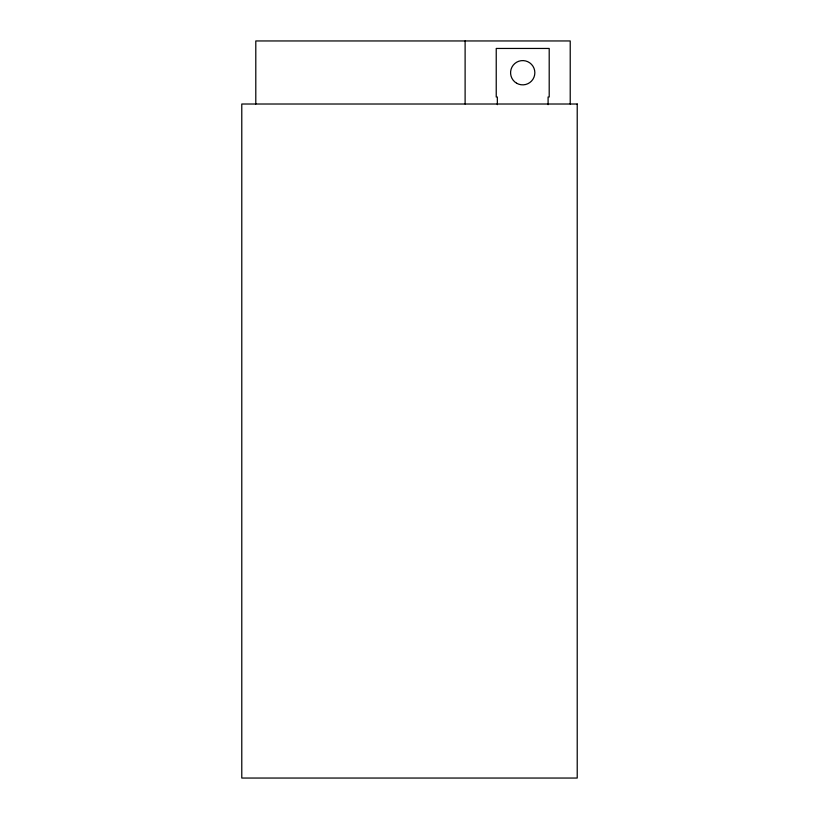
<?xml version="1.0" encoding="UTF-8"?>
<svg xmlns="http://www.w3.org/2000/svg" width="819" height="819" viewBox="0 0 819 819"><rect width="100%" height="100%" fill="white"/><g stroke="black" fill="none" stroke-linecap="round" stroke-linejoin="round"><path stroke-width="1.23" d="M570.219 104.013L570.219 40.95L255.794 40.95L255.794 104.013M548.095 104.668L548.095 97L549.201 97L549.201 48.454L496.232 48.454L496.232 97L497.338 97L497.338 104.668M465.11 40.95L465.11 104.013M577.221 104.013L241.779 104.013L241.779 778.05L577.221 778.05L577.221 104.013M516.646 83.241A12.142 12.142 0 0 0 534.848 72.727A12.142 12.142 0 0 0 516.646 62.213A12.142 12.142 0 0 0 516.646 83.241"/></g></svg>
